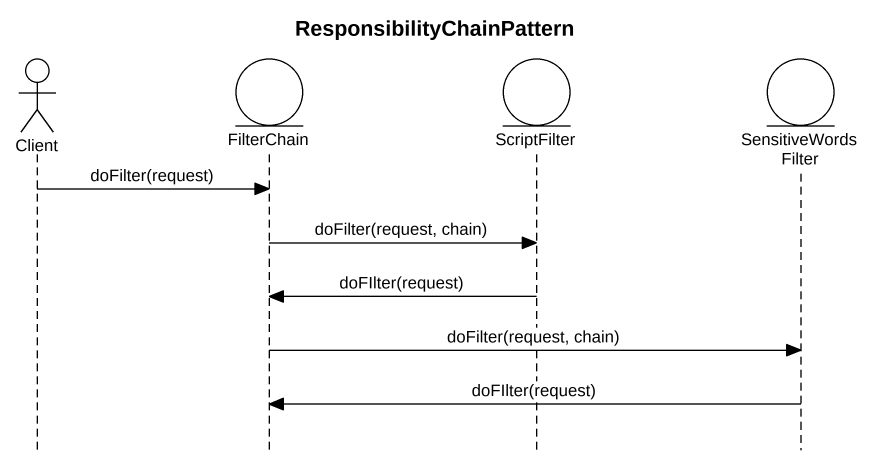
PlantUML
@startuml
title ResponsibilityChainPattern
hide footbox
actor Client
entity FilterChain
entity ScriptFilter
entity SensitiveWordsFilter

Client -> FilterChain : doFilter(request)
FilterChain -> ScriptFilter : doFilter(request, chain)
ScriptFilter -> FilterChain : doFIlter(request)
FilterChain -> SensitiveWordsFilter : doFilter(request, chain)
SensitiveWordsFilter -> FilterChain : doFIlter(request)
@enduml
